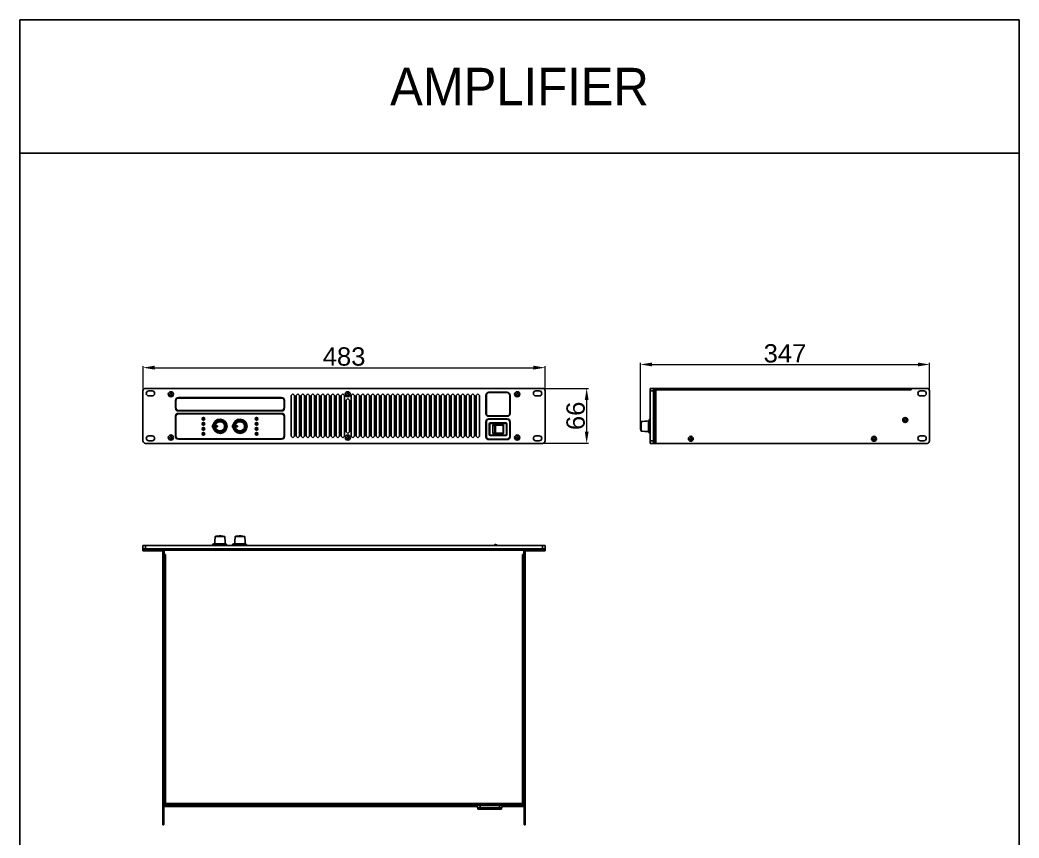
# Model space of a CAD drawing. Header units: millimetres. Extents: x -25011 to 3905, y -2 to 3370.
# Drawn here: x 2705 to 3905, y 615 to 1598 of the extents above; entities that cross this region are included whole.
import ezdxf
from ezdxf.enums import TextEntityAlignment as Align

# ---------------------------------------------------------------- set-up
doc = ezdxf.new("R2010")
doc.units = ezdxf.units.MM
doc.layers.add('dim', color=252, linetype='Continuous', lineweight=9)
doc.layers.add('I detail', color=7, linetype='Continuous')
doc.styles.add('I-STYLE', font='')
doc.styles.get("Standard").update_dxf_attribs({"font": 'arial.ttf'})
doc.styles.get('I-STYLE').set_extended_font_data('HY울릉도L')
doc.dimstyles.new('ISO-30', dxfattribs={"dimtxt": 22, "dimasz": 14, "dimexe": 2, "dimexo": 2, "dimgap": 2, "dimtad": 1, "dimtoh": 1, "dimdec": 1, "dimdsep": 46, "dimtxsty": 'Standard', "dimcen": 0, "dimclrd": 256, "dimclre": 256, "dimclrt": 256, "dimadec": 0, "dimazin": 0, "dimtfac": 1, "dimtdec": 1, "dimtmove": 0, "dimatfit": 3, "dimfxl": 1, "dimlwd": -1, "dimlwe": -1, "dimarcsym": 0})

# ---------------------------------------------------------------- blocks, each defined once
blk = doc.blocks.new('*D47')
at = {"layer": 'Defpoints', "color": 0, "transparency": 16777216}
for p in [(3336.1, 1180.5), (2853.1, 1152.6), (3336.1, 1152.6)]:
    blk.add_point(p, dxfattribs=at)
at = {"layer": 'dim', "transparency": 16777216}
for p, q in [((2853.1, 1154.6), (2853.1, 1182.5)), ((2867.1, 1180.5), (3322.1, 1180.5)), ((3336.1, 1154.6), (3336.1, 1182.5))]:
    blk.add_line(p, q, dxfattribs=at)
for points in [[(2867.1, 1182.9), (2867.1, 1178.2), (2853.1, 1180.5)], [(3322.1, 1182.9), (3322.1, 1178.2), (3336.1, 1180.5)]]:
    blk.add_solid(points, dxfattribs=at)
at = {"layer": 'dim', "transparency": 16777216, "insert": (3094.6, 1193.8), "char_height": 22, "attachment_point": 5}
blk.add_mtext('483', dxfattribs=at)
blk = doc.blocks.new('*D48')
at = {"layer": 'Defpoints', "color": 0, "transparency": 16777216}
for p in [(3333.1, 1155.6), (3386, 1155.6), (3333.1, 1089.6)]:
    blk.add_point(p, dxfattribs=at)
at = {"layer": 'dim', "transparency": 16777216}
for p, q in [((3335.1, 1155.6), (3388, 1155.6)), ((3386, 1103.6), (3386, 1141.6)), ((3335.1, 1089.6), (3388, 1089.6))]:
    blk.add_line(p, q, dxfattribs=at)
for points in [[(3383.7, 1141.6), (3388.3, 1141.6), (3386, 1155.6)], [(3383.7, 1103.6), (3388.3, 1103.6), (3386, 1089.6)]]:
    blk.add_solid(points, dxfattribs=at)
at = {"layer": 'dim', "transparency": 16777216, "insert": (3372.8, 1122.6), "char_height": 22, "attachment_point": 5, "rotation": 90}
blk.add_mtext('66', dxfattribs=at)
blk = doc.blocks.new('*D49')
at = {"layer": 'Defpoints', "color": 0, "transparency": 16777216}
for p in [(3797.8, 1184.4), (3797.8, 1152.6), (3450.6, 1110.1)]:
    blk.add_point(p, dxfattribs=at)
at = {"layer": 'dim', "transparency": 16777216}
for p, q in [((3450.6, 1112.1), (3450.6, 1186.4)), ((3464.6, 1184.4), (3783.8, 1184.4)), ((3797.8, 1154.6), (3797.8, 1186.4))]:
    blk.add_line(p, q, dxfattribs=at)
for points in [[(3464.6, 1186.7), (3464.6, 1182), (3450.6, 1184.4)], [(3783.8, 1186.7), (3783.8, 1182), (3797.8, 1184.4)]]:
    blk.add_solid(points, dxfattribs=at)
at = {"layer": 'dim', "transparency": 16777216, "insert": (3624.2, 1197.6), "char_height": 22, "attachment_point": 5}
blk.add_mtext('347', dxfattribs=at)
blk = doc.blocks.new('A$C06846A4A')
for p, q in [((0, 1600), (1200, 1600)), ((0, 0), (0, 1600)), ((1200, 1600), (1200, 0))]:
    blk.add_line(p, q)

msp = doc.modelspace()

# ---------------------------------------------------------------- linework, layer by layer
at = {"color": 7, "linetype": 'Continuous'}
for p, q in [((2853.073, 1152.552), (2853.073, 1092.552)), ((3333.073, 1155.552), (2856.073, 1155.552)), ((2860.073, 1152.552), (2864.073, 1152.552)), ((3325.073, 1152.552), (3329.073, 1152.552)), ((3336.073, 1092.552), (3336.073, 1152.552)), ((3462.124, 1089.552), (3462.124, 1155.552)), ((3462.124, 1155.552), (3794.824, 1155.552)), ((3468.524, 1152.552), (3462.124, 1152.552)), ((3466.124, 1155.552), (3466.124, 1089.552)), ((3467.324, 1155.552), (3467.324, 1089.552)), ((3468.524, 1089.552), (3468.524, 1155.552)), ((3775.824, 1153.852), (3468.524, 1153.852)), ((3469.024, 1153.852), (3469.024, 1089.552)), ((3775.824, 1153.852), (3775.824, 1155.552)), ((3790.824, 1152.552), (3786.824, 1152.552)), ((3797.824, 1152.552), (3797.824, 1092.552)), ((2864.073, 1146.552), (2860.073, 1146.552)), ((2892.073, 1132.052), (2892.073, 1141.052)), ((2892.573, 1141.052), (2892.073, 1141.052)), ((2892.573, 1132.052), (2892.573, 1141.052)), ((2895.573, 1144.552), (2895.573, 1144.052)), ((2895.573, 1144.552), (3019.573, 1144.552)), ((2895.573, 1144.052), (3019.573, 1144.052)), ((3019.573, 1144.052), (3019.573, 1144.552)), ((3022.573, 1141.052), (3022.573, 1132.052)), ((3023.073, 1141.052), (3022.573, 1141.052)), ((3023.073, 1141.052), (3023.073, 1132.052)), ((3033.073, 1149.052), (3031.073, 1147.052)), ((3031.073, 1147.052), (3031.073, 1098.052)), ((3035.073, 1147.052), (3033.073, 1149.052)), ((3035.073, 1098.052), (3035.073, 1147.052)), ((3039.073, 1149.052), (3037.073, 1147.052)), ((3037.073, 1147.052), (3037.073, 1098.052)), ((3041.073, 1147.052), (3039.073, 1149.052)), ((3041.073, 1098.052), (3041.073, 1147.052)), ((3045.073, 1149.052), (3043.073, 1147.052)), ((3043.073, 1147.052), (3043.073, 1098.052)), ((3047.073, 1147.052), (3045.073, 1149.052)), ((3047.073, 1098.052), (3047.073, 1147.052)), ((3051.073, 1149.052), (3049.073, 1147.052)), ((3049.073, 1147.052), (3049.073, 1098.052)), ((3053.073, 1147.052), (3051.073, 1149.052)), ((3053.073, 1098.052), (3053.073, 1147.052)), ((3057.073, 1149.052), (3055.073, 1147.052)), ((3055.073, 1147.052), (3055.073, 1098.052)), ((3059.073, 1147.052), (3057.073, 1149.052)), ((3059.073, 1098.052), (3059.073, 1147.052)), ((3063.073, 1149.052), (3061.073, 1147.052)), ((3061.073, 1147.052), (3061.073, 1098.052)), ((3065.073, 1147.052), (3063.073, 1149.052)), ((3065.073, 1098.052), (3065.073, 1147.052)), ((3069.073, 1149.052), (3067.073, 1147.052)), ((3067.073, 1147.052), (3067.073, 1098.052)), ((3071.073, 1147.052), (3069.073, 1149.052)), ((3071.073, 1098.052), (3071.073, 1147.052)), ((3075.073, 1149.052), (3073.073, 1147.052)), ((3073.073, 1147.052), (3073.073, 1098.052)), ((3077.073, 1147.052), (3075.073, 1149.052)), ((3077.073, 1098.052), (3077.073, 1147.052)), ((3081.073, 1149.052), (3079.073, 1147.052)), ((3079.073, 1147.052), (3079.073, 1098.052)), ((3083.073, 1147.052), (3081.073, 1149.052)), ((3083.073, 1098.052), (3083.073, 1147.052)), ((3087.073, 1149.052), (3085.073, 1147.052)), ((3085.073, 1147.052), (3085.073, 1098.052)), ((3089.073, 1147.052), (3087.073, 1149.052)), ((3089.073, 1098.052), (3089.073, 1147.052)), ((3093.073, 1149.052), (3091.073, 1147.052)), ((3091.073, 1147.052), (3091.073, 1098.052)), ((3095.073, 1147.052), (3093.073, 1149.052)), ((3095.073, 1098.052), (3095.073, 1147.052)), ((3099.073, 1143.552), (3097.073, 1141.552)), ((3097.073, 1141.552), (3097.073, 1103.552)), ((3101.073, 1141.552), (3099.073, 1143.552)), ((3101.073, 1103.552), (3101.073, 1141.552)), ((3105.073, 1149.052), (3103.073, 1147.052)), ((3103.073, 1147.052), (3103.073, 1098.052)), ((3107.073, 1147.052), (3105.073, 1149.052)), ((3107.073, 1098.052), (3107.073, 1147.052)), ((3111.073, 1149.052), (3109.073, 1147.052)), ((3109.073, 1147.052), (3109.073, 1098.052)), ((3113.073, 1147.052), (3111.073, 1149.052)), ((3113.073, 1098.052), (3113.073, 1147.052)), ((3117.073, 1149.052), (3115.073, 1147.052)), ((3115.073, 1147.052), (3115.073, 1098.052)), ((3119.073, 1147.052), (3117.073, 1149.052)), ((3119.073, 1098.052), (3119.073, 1147.052)), ((3123.073, 1149.052), (3121.073, 1147.052)), ((3121.073, 1147.052), (3121.073, 1098.052)), ((3125.073, 1147.052), (3123.073, 1149.052)), ((3125.073, 1098.052), (3125.073, 1147.052)), ((3129.073, 1149.052), (3127.073, 1147.052)), ((3127.073, 1147.052), (3127.073, 1098.052)), ((3131.073, 1147.052), (3129.073, 1149.052)), ((3131.073, 1098.052), (3131.073, 1147.052)), ((3135.073, 1149.052), (3133.073, 1147.052)), ((3133.073, 1147.052), (3133.073, 1098.052)), ((3137.073, 1147.052), (3135.073, 1149.052)), ((3137.073, 1098.052), (3137.073, 1147.052)), ((3141.073, 1149.052), (3139.073, 1147.052)), ((3139.073, 1147.052), (3139.073, 1098.052)), ((3143.073, 1147.052), (3141.073, 1149.052)), ((3143.073, 1098.052), (3143.073, 1147.052)), ((3147.073, 1149.052), (3145.073, 1147.052)), ((3145.073, 1147.052), (3145.073, 1098.052)), ((3149.073, 1147.052), (3147.073, 1149.052)), ((3149.073, 1098.052), (3149.073, 1147.052)), ((3153.073, 1149.052), (3151.073, 1147.052)), ((3151.073, 1147.052), (3151.073, 1098.052)), ((3155.073, 1147.052), (3153.073, 1149.052)), ((3155.073, 1098.052), (3155.073, 1147.052)), ((3159.073, 1149.052), (3157.073, 1147.052)), ((3157.073, 1147.052), (3157.073, 1098.052)), ((3161.073, 1147.052), (3159.073, 1149.052)), ((3161.073, 1098.052), (3161.073, 1147.052)), ((3165.073, 1149.052), (3163.073, 1147.052)), ((3163.073, 1147.052), (3163.073, 1098.052)), ((3167.073, 1147.052), (3165.073, 1149.052)), ((3167.073, 1098.052), (3167.073, 1147.052)), ((3171.073, 1149.052), (3169.073, 1147.052)), ((3169.073, 1147.052), (3169.073, 1098.052)), ((3173.073, 1147.052), (3171.073, 1149.052)), ((3173.073, 1098.052), (3173.073, 1147.052)), ((3177.073, 1149.052), (3175.073, 1147.052)), ((3175.073, 1147.052), (3175.073, 1098.052)), ((3179.073, 1147.052), (3177.073, 1149.052)), ((3179.073, 1098.052), (3179.073, 1147.052)), ((3183.073, 1149.052), (3181.073, 1147.052)), ((3181.073, 1147.052), (3181.073, 1098.052)), ((3185.073, 1147.052), (3183.073, 1149.052)), ((3185.073, 1098.052), (3185.073, 1147.052)), ((3189.073, 1149.052), (3187.073, 1147.052)), ((3187.073, 1147.052), (3187.073, 1098.052)), ((3191.073, 1147.052), (3189.073, 1149.052)), ((3191.073, 1098.052), (3191.073, 1147.052)), ((3195.073, 1149.052), (3193.073, 1147.052)), ((3193.073, 1147.052), (3193.073, 1098.052)), ((3197.073, 1147.052), (3195.073, 1149.052)), ((3197.073, 1098.052), (3197.073, 1147.052)), ((3201.073, 1149.052), (3199.073, 1147.052)), ((3199.073, 1147.052), (3199.073, 1098.052)), ((3203.073, 1147.052), (3201.073, 1149.052)), ((3203.073, 1098.052), (3203.073, 1147.052)), ((3207.073, 1149.052), (3205.073, 1147.052)), ((3205.073, 1147.052), (3205.073, 1098.052)), ((3209.073, 1147.052), (3207.073, 1149.052)), ((3209.073, 1098.052), (3209.073, 1147.052)), ((3213.073, 1149.052), (3211.073, 1147.052)), ((3211.073, 1147.052), (3211.073, 1098.052)), ((3215.073, 1147.052), (3213.073, 1149.052)), ((3215.073, 1098.052), (3215.073, 1147.052)), ((3219.073, 1149.052), (3217.073, 1147.052)), ((3217.073, 1147.052), (3217.073, 1098.052)), ((3221.073, 1147.052), (3219.073, 1149.052)), ((3221.073, 1098.052), (3221.073, 1147.052)), ((3225.073, 1149.052), (3223.073, 1147.052)), ((3223.073, 1147.052), (3223.073, 1098.052)), ((3227.073, 1147.052), (3225.073, 1149.052)), ((3227.073, 1098.052), (3227.073, 1147.052)), ((3231.073, 1149.052), (3229.073, 1147.052)), ((3229.073, 1147.052), (3229.073, 1098.052)), ((3233.073, 1147.052), (3231.073, 1149.052)), ((3233.073, 1098.052), (3233.073, 1147.052)), ((3237.073, 1149.052), (3235.073, 1147.052)), ((3235.073, 1147.052), (3235.073, 1098.052)), ((3239.073, 1147.052), (3237.073, 1149.052)), ((3239.073, 1098.052), (3239.073, 1147.052)), ((3243.073, 1149.052), (3241.073, 1147.052)), ((3241.073, 1147.052), (3241.073, 1098.052)), ((3245.073, 1147.052), (3243.073, 1149.052)), ((3245.073, 1098.052), (3245.073, 1147.052)), ((3249.073, 1149.052), (3247.073, 1147.052)), ((3247.073, 1147.052), (3247.073, 1098.052)), ((3251.073, 1147.052), (3249.073, 1149.052)), ((3251.073, 1098.052), (3251.073, 1147.052)), ((3255.073, 1149.052), (3253.073, 1147.052)), ((3253.073, 1147.052), (3253.073, 1098.052)), ((3257.073, 1147.052), (3255.073, 1149.052)), ((3257.073, 1098.052), (3257.073, 1147.052)), ((3265.573, 1147.552), (3265.073, 1147.552)), ((3265.073, 1125.552), (3265.073, 1147.552)), ((3265.573, 1125.552), (3265.573, 1147.552)), ((3268.573, 1151.052), (3290.573, 1151.052)), ((3268.573, 1151.052), (3268.573, 1150.552)), ((3268.573, 1150.552), (3290.573, 1150.552)), ((3290.573, 1150.552), (3290.573, 1151.052)), ((3294.073, 1147.552), (3293.573, 1147.552)), ((3293.573, 1147.552), (3293.573, 1125.552)), ((3294.073, 1147.552), (3294.073, 1125.552)), ((3329.073, 1146.552), (3325.073, 1146.552)), ((3786.824, 1146.552), (3790.824, 1146.552)), ((2892.073, 1132.052), (2892.573, 1132.052)), ((2895.573, 1129.052), (2895.573, 1128.552)), ((3019.573, 1129.052), (2895.573, 1129.052)), ((3019.573, 1128.552), (2895.573, 1128.552)), ((3019.573, 1128.552), (3019.573, 1129.052)), ((3022.573, 1132.052), (3023.073, 1132.052)), ((2892.073, 1098.052), (2892.073, 1122.052)), ((2892.573, 1122.052), (2892.073, 1122.052)), ((2892.573, 1098.052), (2892.573, 1122.052)), ((2895.573, 1125.552), (2895.573, 1125.052)), ((2895.573, 1125.552), (3019.573, 1125.552)), ((2895.573, 1125.052), (3019.573, 1125.052)), ((3019.573, 1125.052), (3019.573, 1125.552)), ((3022.573, 1122.052), (3022.573, 1098.052)), ((3023.073, 1122.052), (3022.573, 1122.052)), ((3023.073, 1122.052), (3023.073, 1098.052)), ((3265.073, 1125.552), (3265.573, 1125.552)), ((3290.573, 1122.552), (3268.573, 1122.552)), ((3268.573, 1122.552), (3268.573, 1122.052)), ((3290.573, 1122.052), (3268.573, 1122.052)), ((3268.573, 1119.052), (3290.573, 1119.052)), ((3268.573, 1119.052), (3268.573, 1118.552)), ((3268.573, 1118.552), (3290.573, 1118.552)), ((3290.573, 1122.052), (3290.573, 1122.552)), ((3290.573, 1118.552), (3290.573, 1119.052)), ((3293.573, 1125.552), (3294.073, 1125.552)), ((3460.362, 1116.472), (3460.362, 1103.632)), ((3460.536, 1116.603), (3461.143, 1118.024)), ((3460.536, 1103.5), (3460.536, 1116.603)), ((3461.143, 1118.024), (3461.143, 1111.347)), ((3461.305, 1118.134), (3462.124, 1118.206)), ((3461.305, 1118.134), (3461.305, 1111.347)), ((2936.992, 1110.052), (2936.725, 1110.052)), ((2939.14, 1110.852), (2937.076, 1110.852)), ((2937.076, 1109.252), (2939.14, 1109.252)), ((2940.054, 1110.052), (2939.898, 1110.052)), ((2951.248, 1110.052), (2951.091, 1110.052)), ((2960.992, 1110.052), (2960.725, 1110.052)), ((2963.14, 1110.852), (2961.076, 1110.852)), ((2961.076, 1109.252), (2963.14, 1109.252)), ((2964.054, 1110.052), (2963.898, 1110.052)), ((2975.248, 1110.052), (2975.091, 1110.052)), ((3265.573, 1115.552), (3265.073, 1115.552)), ((3265.073, 1097.552), (3265.073, 1115.552)), ((3265.573, 1097.552), (3265.573, 1115.552)), ((3269.567, 1112.909), (3269.067, 1112.909)), ((3269.067, 1100.183), (3269.067, 1112.909)), ((3269.567, 1112.909), (3269.567, 1100.183)), ((3270.21, 1114.052), (3288.93, 1114.052)), ((3270.21, 1114.052), (3270.21, 1113.552)), ((3288.93, 1113.552), (3270.21, 1113.552)), ((3273.093, 1111.626), (3286.047, 1111.626)), ((3273.093, 1111.626), (3273.093, 1101.466)), ((3285.849, 1111.347), (3273.328, 1111.347)), ((3273.328, 1101.745), (3273.328, 1111.347)), ((3275.832, 1101.745), (3275.832, 1111.347)), ((3276.457, 1101.745), (3276.457, 1111.347)), ((3285.849, 1111.347), (3285.849, 1101.745)), ((3286.047, 1101.466), (3286.047, 1111.626)), ((3288.93, 1113.552), (3288.93, 1114.052)), ((3290.073, 1112.909), (3289.573, 1112.909)), ((3289.573, 1100.183), (3289.573, 1112.909)), ((3290.073, 1112.909), (3290.073, 1100.183)), ((3294.073, 1115.552), (3293.573, 1115.552)), ((3293.573, 1115.552), (3293.573, 1097.552)), ((3294.073, 1115.552), (3294.073, 1097.552)), ((3451.215, 1115.57), (3451.215, 1104.533)), ((3451.391, 1110.052), (3451.215, 1110.052)), ((3451.391, 1115.727), (3451.391, 1104.377)), ((3460.869, 1101.745), (3460.869, 1111.347)), ((3462.124, 1111.347), (3460.869, 1111.347)), ((3460.966, 1101.745), (3460.966, 1111.347)), ((2860.073, 1098.552), (2864.073, 1098.552)), ((2864.073, 1092.552), (2860.073, 1092.552)), ((2892.073, 1098.052), (2892.573, 1098.052)), ((2895.573, 1095.052), (2895.573, 1094.552)), ((3019.573, 1095.052), (2895.573, 1095.052)), ((3019.573, 1094.552), (2895.573, 1094.552)), ((3019.573, 1094.552), (3019.573, 1095.052)), ((3022.573, 1098.052), (3023.073, 1098.052)), ((3031.073, 1098.052), (3033.073, 1096.052)), ((3033.073, 1096.052), (3035.073, 1098.052)), ((3037.073, 1098.052), (3039.073, 1096.052)), ((3039.073, 1096.052), (3041.073, 1098.052)), ((3043.073, 1098.052), (3045.073, 1096.052)), ((3045.073, 1096.052), (3047.073, 1098.052)), ((3049.073, 1098.052), (3051.073, 1096.052)), ((3051.073, 1096.052), (3053.073, 1098.052)), ((3055.073, 1098.052), (3057.073, 1096.052)), ((3057.073, 1096.052), (3059.073, 1098.052)), ((3061.073, 1098.052), (3063.073, 1096.052)), ((3063.073, 1096.052), (3065.073, 1098.052)), ((3067.073, 1098.052), (3069.073, 1096.052)), ((3069.073, 1096.052), (3071.073, 1098.052)), ((3073.073, 1098.052), (3075.073, 1096.052)), ((3075.073, 1096.052), (3077.073, 1098.052)), ((3079.073, 1098.052), (3081.073, 1096.052)), ((3081.073, 1096.052), (3083.073, 1098.052)), ((3085.073, 1098.052), (3087.073, 1096.052)), ((3087.073, 1096.052), (3089.073, 1098.052)), ((3091.073, 1098.052), (3093.073, 1096.052)), ((3093.073, 1096.052), (3095.073, 1098.052)), ((3097.073, 1103.552), (3099.073, 1101.552)), ((3099.073, 1101.552), (3101.073, 1103.552)), ((3103.073, 1098.052), (3105.073, 1096.052)), ((3105.073, 1096.052), (3107.073, 1098.052)), ((3109.073, 1098.052), (3111.073, 1096.052)), ((3111.073, 1096.052), (3113.073, 1098.052)), ((3115.073, 1098.052), (3117.073, 1096.052)), ((3117.073, 1096.052), (3119.073, 1098.052)), ((3121.073, 1098.052), (3123.073, 1096.052)), ((3123.073, 1096.052), (3125.073, 1098.052)), ((3127.073, 1098.052), (3129.073, 1096.052)), ((3129.073, 1096.052), (3131.073, 1098.052)), ((3133.073, 1098.052), (3135.073, 1096.052)), ((3135.073, 1096.052), (3137.073, 1098.052)), ((3139.073, 1098.052), (3141.073, 1096.052)), ((3141.073, 1096.052), (3143.073, 1098.052)), ((3145.073, 1098.052), (3147.073, 1096.052)), ((3147.073, 1096.052), (3149.073, 1098.052)), ((3151.073, 1098.052), (3153.073, 1096.052)), ((3153.073, 1096.052), (3155.073, 1098.052)), ((3157.073, 1098.052), (3159.073, 1096.052)), ((3159.073, 1096.052), (3161.073, 1098.052)), ((3163.073, 1098.052), (3165.073, 1096.052)), ((3165.073, 1096.052), (3167.073, 1098.052)), ((3169.073, 1098.052), (3171.073, 1096.052)), ((3171.073, 1096.052), (3173.073, 1098.052)), ((3175.073, 1098.052), (3177.073, 1096.052)), ((3177.073, 1096.052), (3179.073, 1098.052)), ((3181.073, 1098.052), (3183.073, 1096.052)), ((3183.073, 1096.052), (3185.073, 1098.052)), ((3187.073, 1098.052), (3189.073, 1096.052)), ((3189.073, 1096.052), (3191.073, 1098.052)), ((3193.073, 1098.052), (3195.073, 1096.052)), ((3195.073, 1096.052), (3197.073, 1098.052)), ((3199.073, 1098.052), (3201.073, 1096.052)), ((3201.073, 1096.052), (3203.073, 1098.052)), ((3205.073, 1098.052), (3207.073, 1096.052)), ((3207.073, 1096.052), (3209.073, 1098.052)), ((3211.073, 1098.052), (3213.073, 1096.052)), ((3213.073, 1096.052), (3215.073, 1098.052)), ((3217.073, 1098.052), (3219.073, 1096.052)), ((3219.073, 1096.052), (3221.073, 1098.052)), ((3223.073, 1098.052), (3225.073, 1096.052)), ((3225.073, 1096.052), (3227.073, 1098.052)), ((3229.073, 1098.052), (3231.073, 1096.052)), ((3231.073, 1096.052), (3233.073, 1098.052)), ((3235.073, 1098.052), (3237.073, 1096.052)), ((3237.073, 1096.052), (3239.073, 1098.052)), ((3241.073, 1098.052), (3243.073, 1096.052)), ((3243.073, 1096.052), (3245.073, 1098.052)), ((3247.073, 1098.052), (3249.073, 1096.052)), ((3249.073, 1096.052), (3251.073, 1098.052)), ((3253.073, 1098.052), (3255.073, 1096.052)), ((3255.073, 1096.052), (3257.073, 1098.052)), ((3265.073, 1097.552), (3265.573, 1097.552)), ((3290.573, 1094.552), (3268.573, 1094.552)), ((3268.573, 1094.552), (3268.573, 1094.052)), ((3290.573, 1094.052), (3268.573, 1094.052)), ((3269.067, 1100.183), (3269.567, 1100.183)), ((3270.21, 1099.54), (3288.93, 1099.54)), ((3270.21, 1099.54), (3270.21, 1099.04)), ((3288.93, 1099.04), (3270.21, 1099.04)), ((3286.047, 1101.466), (3273.093, 1101.466)), ((3273.328, 1101.745), (3285.849, 1101.745)), ((3288.93, 1099.04), (3288.93, 1099.54)), ((3289.573, 1100.183), (3290.073, 1100.183)), ((3290.573, 1094.052), (3290.573, 1094.552)), ((3293.573, 1097.552), (3294.073, 1097.552)), ((3325.073, 1098.552), (3329.073, 1098.552)), ((3329.073, 1092.552), (3325.073, 1092.552)), ((3460.869, 1101.745), (3462.124, 1101.745)), ((3462.124, 1092.552), (3468.524, 1092.552)), ((3790.824, 1098.552), (3786.824, 1098.552)), ((3786.824, 1092.552), (3790.824, 1092.552)), ((2856.073, 1089.552), (3333.073, 1089.552)), ((3462.124, 1089.552), (3794.824, 1089.552)), ((2951.248, 977.573), (2939.898, 977.573)), ((2951.091, 977.749), (2940.054, 977.749)), ((2941.355, 978.037), (2941.286, 978.033)), ((2941.286, 977.986), (2941.286, 978.033)), ((2941.355, 977.99), (2941.287, 977.985)), ((2941.355, 978.037), (2941.355, 977.99)), ((2941.359, 977.99), (2941.387, 977.995)), ((2942.518, 978.179), (2942.565, 978.188)), ((2942.518, 978.179), (2942.518, 978.154)), ((2942.586, 978.164), (2942.559, 978.159)), ((2942.565, 978.188), (2942.585, 978.191)), ((2942.586, 978.164), (2942.586, 978.192)), ((2942.61, 978.169), (2942.588, 978.165)), ((2942.632, 978.174), (2942.61, 978.169)), ((2975.248, 977.573), (2963.898, 977.573)), ((2975.091, 977.749), (2964.054, 977.749)), ((2965.355, 978.037), (2965.286, 978.033)), ((2965.286, 977.986), (2965.286, 978.033)), ((2965.355, 977.99), (2965.287, 977.985)), ((2965.355, 978.037), (2965.355, 977.99)), ((2965.359, 977.99), (2965.387, 977.995)), ((2966.518, 978.179), (2966.565, 978.188)), ((2966.518, 978.179), (2966.518, 978.154)), ((2966.586, 978.164), (2966.559, 978.159)), ((2966.565, 978.188), (2966.585, 978.191)), ((2966.586, 978.164), (2966.586, 978.192)), ((2966.61, 978.169), (2966.588, 978.165)), ((2966.632, 978.174), (2966.61, 978.169)), ((2853.073, 960.441), (2853.073, 966.841)), ((2853.073, 966.841), (3336.073, 966.841)), ((2853.073, 962.841), (3336.073, 962.841)), ((2878.573, 961.641), (2853.073, 961.641)), ((2853.073, 960.441), (2876.373, 960.441)), ((2856.073, 966.841), (2856.073, 960.441)), ((2878.073, 631.141), (2878.073, 961.641)), ((2878.573, 962.841), (2878.573, 653.141)), ((3310.573, 961.141), (2878.573, 961.141)), ((2936.623, 966.841), (2936.725, 968.009)), ((2937.508, 967.774), (2936.725, 968.009)), ((2936.992, 968.409), (2937.508, 967.774)), ((2937.426, 966.841), (2937.508, 967.774)), ((2937.458, 966.841), (2937.53, 967.66)), ((2953.655, 967.66), (2937.53, 967.66)), ((2953.545, 967.821), (2937.641, 967.821)), ((2939.07, 968.428), (2952.124, 968.428)), ((2951.993, 968.603), (2939.202, 968.603)), ((2952.124, 968.428), (2953.545, 967.821)), ((2953.655, 967.66), (2953.727, 966.841)), ((2960.623, 966.841), (2960.725, 968.009)), ((2961.508, 967.774), (2960.725, 968.009)), ((2960.992, 968.409), (2961.508, 967.774)), ((2961.426, 966.841), (2961.508, 967.774)), ((2961.458, 966.841), (2961.53, 967.66)), ((2977.655, 967.66), (2961.53, 967.66)), ((2977.545, 967.821), (2961.641, 967.821)), ((2963.07, 968.428), (2976.124, 968.428)), ((2975.993, 968.603), (2963.202, 968.603)), ((2976.124, 968.428), (2977.545, 967.821)), ((2977.655, 967.66), (2977.727, 966.841)), ((3310.573, 962.841), (3310.573, 653.141)), ((3336.073, 961.641), (3310.573, 961.641)), ((3311.073, 961.641), (3311.073, 631.141)), ((3312.773, 960.441), (3336.073, 960.441)), ((3333.073, 960.441), (3333.073, 966.841)), ((3336.073, 966.841), (3336.073, 960.441)), ((2876.873, 959.941), (2876.873, 631.141)), ((2878.573, 955.811), (2880.273, 955.811)), ((2880.273, 955.811), (2880.273, 654.841)), ((3310.573, 955.811), (3308.873, 955.811)), ((3308.873, 654.841), (3308.873, 955.811)), ((3312.273, 631.141), (3312.273, 959.941)), ((2878.073, 653.141), (3254.623, 653.141)), ((2878.573, 656.541), (3310.573, 656.541)), ((2878.573, 654.841), (3310.573, 654.841)), ((2878.573, 654.341), (2907.773, 654.341)), ((2893.573, 654.341), (2893.573, 653.141)), ((2896.573, 654.341), (2896.573, 653.141)), ((2907.773, 654.841), (2907.773, 653.441)), ((2907.773, 653.441), (2931.373, 653.441)), ((2908.573, 653.441), (2908.573, 653.141)), ((2911.573, 653.441), (2911.573, 653.141)), ((2931.373, 654.841), (2931.373, 653.441)), ((2931.373, 654.341), (2957.773, 654.341)), ((2957.773, 654.841), (2957.773, 653.441)), ((2957.773, 653.441), (2981.373, 653.441)), ((2981.373, 654.841), (2981.373, 653.441)), ((2981.373, 654.341), (3254.623, 654.341)), ((3085.573, 654.341), (3085.573, 653.141)), ((3088.573, 654.341), (3088.573, 653.141)), ((3100.573, 654.341), (3100.573, 653.141)), ((3103.573, 654.341), (3103.573, 653.141)), ((3153.08, 654.841), (3153.08, 654.561)), ((3153.08, 654.661), (3156.201, 654.661)), ((3153.08, 654.611), (3156.201, 654.611)), ((3153.08, 654.576), (3156.201, 654.576)), ((3156.201, 654.561), (3153.08, 654.561)), ((3153.201, 654.841), (3153.201, 654.561)), ((3156.201, 654.841), (3156.201, 654.561)), ((3254.623, 651.841), (3254.623, 654.841)), ((3254.623, 651.841), (3284.623, 651.841)), ((3255.373, 649.841), (3255.373, 651.841)), ((3255.373, 649.841), (3283.873, 649.841)), ((3257.873, 651.841), (3257.873, 649.841)), ((3258.123, 654.841), (3258.123, 651.841)), ((3281.123, 651.841), (3281.123, 654.841)), ((3281.373, 649.841), (3281.373, 651.841)), ((3283.873, 651.841), (3283.873, 649.841)), ((3284.623, 654.841), (3284.623, 651.841)), ((3284.623, 654.341), (3310.573, 654.341)), ((3284.623, 653.141), (3311.073, 653.141)), ((3292.573, 654.341), (3292.573, 653.141)), ((3295.573, 654.341), (3295.573, 653.141)), ((2876.873, 634.141), (2878.073, 634.141)), ((2878.073, 631.141), (2876.873, 631.141)), ((3311.073, 634.141), (3312.273, 634.141)), ((3312.273, 631.141), (3311.073, 631.141))]:
    msp.add_line(p, q, dxfattribs=at)
for points in [[(3451.391, 1115.727), (3451.385, 1115.726), (3451.363, 1115.722), (3451.342, 1115.716), (3451.322, 1115.707), (3451.302, 1115.696), (3451.285, 1115.683), (3451.268, 1115.668), (3451.254, 1115.652), (3451.241, 1115.634), (3451.23, 1115.615), (3451.222, 1115.595), (3451.216, 1115.573), (3451.215, 1115.57)], [(3451.215, 1104.533), (3451.216, 1104.53), (3451.222, 1104.509), (3451.231, 1104.488), (3451.241, 1104.469), (3451.254, 1104.451), (3451.268, 1104.435), (3451.285, 1104.42), (3451.303, 1104.407), (3451.322, 1104.396), (3451.342, 1104.388), (3451.363, 1104.381), (3451.385, 1104.377), (3451.391, 1104.376)]]:
    msp.add_lwpolyline(points, dxfattribs=at)
for centre, radius in [((2886.573, 1148.552), 3.1), ((3099.073, 1148.552), 3.1), ((3302.573, 1148.552), 3.1), ((2925.573, 1119.052), 1.6), ((2925.573, 1119.052), 1.5), ((2925.573, 1119.052), 0.01), ((2989.573, 1119.052), 1.6), ((2989.573, 1119.052), 1.5), ((2989.573, 1119.052), 0.01), ((3768.624, 1117.552), 2.95), ((2925.573, 1113.052), 1.6), ((2925.573, 1107.052), 1.6), ((2925.573, 1113.052), 1.5), ((2925.573, 1107.052), 1.5), ((2925.573, 1113.052), 0.01), ((2925.573, 1107.052), 0.01), ((2945.573, 1110.052), 5.675), ((2969.573, 1110.052), 5.675), ((2989.573, 1113.052), 1.6), ((2989.573, 1107.052), 1.6), ((2989.573, 1113.052), 1.5), ((2989.573, 1107.052), 1.5), ((2989.573, 1113.052), 0.01), ((2989.573, 1107.052), 0.01), ((2886.573, 1096.552), 3.1), ((2925.573, 1101.052), 1.6), ((2925.573, 1101.052), 1.5), ((2925.573, 1101.052), 0.01), ((2989.573, 1101.052), 1.6), ((2989.573, 1101.052), 1.5), ((2989.573, 1101.052), 0.01), ((3099.073, 1096.552), 3.1), ((3302.573, 1096.552), 3.1), ((3511.124, 1095.052), 2.95), ((3731.124, 1095.052), 2.95)]:
    msp.add_circle(centre, radius, dxfattribs=at)
for centre, radius, start, end in [((2856.073, 1152.552), 3, 90, 180), ((2860.073, 1149.552), 3, 90, 270), ((2864.073, 1149.552), 3, 270, 90), ((3325.073, 1149.552), 3, 90, 270), ((3329.073, 1149.552), 3, 270, 90), ((3333.073, 1152.552), 3, 0, 90), ((3786.824, 1149.552), 3, 90, 270), ((3790.824, 1149.552), 3, 270, 90), ((3794.824, 1152.552), 3, 0, 90), ((2895.573, 1141.052), 3.5, 89.982381, 180.017621), ((2895.573, 1141.052), 3, 90, 180), ((3019.573, 1141.052), 3.5, 359.982381, 90.007722), ((3019.573, 1141.052), 3, 0, 90), ((3268.573, 1147.552), 3.5, 89.982381, 180.017621), ((3268.573, 1147.552), 3, 90, 180), ((3290.573, 1147.552), 3.5, 359.982381, 90.007722), ((3290.573, 1147.552), 3, 0, 90), ((2895.573, 1132.052), 3.5, 179.982381, 270.007722), ((2895.573, 1132.052), 3, 180, 270), ((3019.573, 1132.052), 3.5, 269.982381, 0.017621), ((3019.573, 1132.052), 3, 270, 0), ((2895.573, 1122.052), 3.5, 89.982381, 180.017621), ((2895.573, 1122.052), 3, 90, 180), ((2945.573, 1110.052), 8.504, 185.398104, 174.601896), ((2945.573, 1110.052), 8.082, 185.680593, 174.319407), ((2945.573, 1110.052), 7.972, 185.75944, 174.24056), ((2945.573, 1110.052), 6.551, 187.014503, 172.985498), ((2945.573, 1110.052), 6.42, 187.096502, 172.903498), ((2969.573, 1110.052), 8.504, 185.398104, 174.601896), ((2969.573, 1110.052), 8.082, 185.680593, 174.319407), ((2969.573, 1110.052), 7.972, 185.75944, 174.24056), ((2969.573, 1110.052), 6.551, 187.014503, 172.985498), ((2969.573, 1110.052), 6.42, 187.096502, 172.903498), ((3019.573, 1122.052), 3.5, 359.982381, 90.007722), ((3019.573, 1122.052), 3, 0, 90), ((3268.573, 1125.552), 3.5, 179.982381, 270.007722), ((3268.573, 1115.552), 3.5, 89.982381, 180.017621), ((3268.573, 1125.552), 3, 180, 270), ((3268.573, 1115.552), 3, 90, 180), ((3290.573, 1125.552), 3.5, 269.982381, 0.017621), ((3290.573, 1115.552), 3.5, 359.982381, 90.007722), ((3290.573, 1125.552), 3, 270, 0), ((3290.573, 1115.552), 3, 0, 90), ((3480.826, 815.634), 301.533, 93.891513, 95.602016), ((3460.348, 1116.671), 0.2, 273.891513, 340.14887), ((3461.322, 1117.935), 0.2, 95, 153.589813), ((2943.786, 1110.052), 2.5, 166.113452, 193.886552), ((2941.936, 1108.202), 2.5, 76.551115, 103.448893), ((2941.936, 1111.902), 2.5, 256.551107, 283.448885), ((2941.959, 1108.225), 2.5, 76.113455, 103.88654), ((2941.959, 1111.879), 2.5, 256.113472, 283.886548), ((2940.086, 1110.052), 2.5, 346.551115, 13.448885), ((2940.132, 1110.052), 2.5, 346.113468, 13.886537), ((2967.786, 1110.052), 2.5, 166.113452, 193.886552), ((2965.936, 1108.202), 2.5, 76.551115, 103.448893), ((2965.936, 1111.902), 2.5, 256.551107, 283.448885), ((2965.959, 1108.225), 2.5, 76.113455, 103.88654), ((2965.959, 1111.879), 2.5, 256.113472, 283.886548), ((2964.086, 1110.052), 2.5, 346.551115, 13.448885), ((2964.132, 1110.052), 2.5, 346.113468, 13.886537), ((3270.21, 1112.909), 1.143, 90, 180), ((3270.21, 1112.909), 0.643, 90, 180), ((3288.93, 1112.909), 1.143, 0, 90), ((3288.93, 1112.909), 0.643, 0, 90), ((3476.664, 1110.052), 26.041, 167.798802, 192.201635), ((3480.826, 1404.47), 301.533, 264.397984, 266.108487), ((2856.073, 1092.552), 3, 180, 270), ((2860.073, 1095.552), 3, 90, 270), ((2864.073, 1095.552), 3, 270, 90), ((2895.573, 1098.052), 3.5, 179.982381, 270.007722), ((2895.573, 1098.052), 3, 180, 270), ((2923.574, 1102.35), 1.398, 286.762176, 291.045361), ((2923.573, 1101.752), 1.4, 291.87632, 295.771803), ((2923.917, 1102.052), 0.94, 18.064208, 24.171007), ((2923.573, 1101.752), 1.4, 25.658096, 29.700154), ((3019.573, 1098.052), 3.5, 269.982381, 0.017621), ((3019.573, 1098.052), 3, 270, 0), ((3268.573, 1097.552), 3.5, 179.982381, 270.007722), ((3268.573, 1097.552), 3, 180, 270), ((3270.21, 1100.183), 1.143, 180, 270), ((3270.21, 1100.183), 0.643, 180, 270), ((3288.93, 1100.183), 1.143, 270, 0), ((3288.93, 1100.183), 0.643, 270, 0), ((3290.573, 1097.552), 3.5, 269.982381, 0.017621), ((3290.573, 1097.552), 3, 270, 0), ((3325.073, 1095.552), 3, 90, 270), ((3329.073, 1095.552), 3, 270, 90), ((3333.073, 1092.552), 3, 270, 0), ((3460.348, 1103.432), 0.2, 19.85113, 86.108487), ((3473.234, 1108.084), 13.5, 199.850596, 203.446025), ((3786.824, 1095.552), 3, 90, 270), ((3790.824, 1095.552), 3, 270, 90), ((3794.824, 1092.552), 3, 270, 0), ((3239.991, 948.138), 301.533, 174.397983, 175.968817), ((2940.097, 977.554), 0.2, 102.298297, 174.398058), ((2945.573, 952.3), 26.041, 99.474759, 102.234989), ((2945.573, 948.341), 30, 95.772312, 98.200536), ((2946.829, 938.11), 40.3, 96.972846, 97.806432), ((2941.357, 977.983), 0.00753, 89.023677, 96.633411), ((2946.612, 944.776), 33.627, 98.48497, 98.940069), ((2946.808, 943.482), 34.936, 97.977503, 98.48889), ((2946.716, 938.991), 39.412, 96.114936, 96.965762), ((2946.844, 943.236), 35.185, 97.475534, 97.980059), ((2946.731, 944.088), 34.325, 97.09138, 97.474041), ((2946.495, 945.976), 32.423, 96.971782, 97.088577), ((2945.573, 952.3), 26.041, 77.765131, 96.483811), ((2951.049, 977.554), 0.2, 5.601266, 77.700855), ((2651.155, 948.138), 301.533, 3.891514, 5.602017), ((3263.991, 948.138), 301.533, 174.397983, 175.968817), ((2964.097, 977.554), 0.2, 102.298297, 174.398058), ((2969.573, 952.3), 26.041, 99.474759, 102.234989), ((2969.573, 948.341), 30, 95.772312, 98.200536), ((2970.829, 938.11), 40.3, 96.972846, 97.806432), ((2965.357, 977.983), 0.00753, 89.023677, 96.633411), ((2970.612, 944.776), 33.627, 98.48497, 98.940069), ((2970.808, 943.482), 34.936, 97.977503, 98.48889), ((2970.716, 938.991), 39.412, 96.114936, 96.965762), ((2970.844, 943.236), 35.185, 97.475534, 97.980059), ((2970.731, 944.088), 34.325, 97.09138, 97.474041), ((2970.495, 945.976), 32.423, 96.971782, 97.088577), ((2969.573, 952.3), 26.041, 77.765131, 96.483811), ((2975.049, 977.554), 0.2, 5.601266, 77.700855), ((2675.155, 948.138), 301.533, 3.891514, 5.602017), ((2876.373, 959.941), 1.7, 0, 90), ((2876.373, 959.941), 0.5, 0, 90), ((2937.223, 967.966), 0.5, 117.548533, 175.000404), ((2943.606, 955.73), 14.3, 107.928183, 117.548561), ((2943.606, 955.73), 13.5, 109.318243, 116.853621), ((2943.637, 955.685), 13.536, 109.715581, 116.29086), ((2952.192, 968.616), 0.2, 183.891513, 250.14887), ((2953.456, 967.642), 0.2, 5, 63.589813), ((2961.223, 967.966), 0.5, 117.548533, 175.000404), ((2967.606, 955.73), 14.3, 107.928183, 117.548561), ((2967.606, 955.73), 13.5, 109.318243, 116.853621), ((2967.637, 955.685), 13.536, 109.715581, 116.29086), ((2976.192, 968.616), 0.2, 183.891513, 250.14887), ((2977.456, 967.642), 0.2, 5, 63.589813), ((3282.258, 960.275), 10.031, 129.835004, 139.109804), ((3276.157, 967.587), 0.508, 53.913326, 129.835004), ((3288.81, 989.226), 24.561, 239.802946, 245.710635), ((3312.773, 959.941), 1.7, 90, 180), ((3312.773, 959.941), 0.5, 90, 180), ((2880.273, 656.541), 1.7, 180, 270), ((2880.273, 656.541), 0.5, 180.263669, 270), ((3308.873, 656.541), 1.7, 270, 0), ((3308.873, 656.541), 0.5, 270, 359.736331)]:
    msp.add_arc(centre, radius, start, end, dxfattribs=at)
for centre in [(2937.076, 1110.052), (2961.076, 1110.052)]:
    msp.add_ellipse(centre, major_axis=(0.803, 0), ratio=0.9961947, start_param=1.57079633, end_param=4.71238898, dxfattribs=at)
for points, knots in [([(2936.725, 1110.052), (2936.725, 1110.104), (2936.735, 1110.21), (2936.796, 1110.412), (2936.941, 1110.634), (2937.16, 1110.782), (2937.355, 1110.841), (2937.457, 1110.852), (2937.508, 1110.852)], [0, 0, 0, 0, 0.12792499, 0.25544315, 0.50698915, 0.75424437, 0.87733366, 1, 1, 1, 1]), ([(2937.508, 1109.252), (2937.457, 1109.252), (2937.355, 1109.262), (2937.209, 1109.307), (2937.073, 1109.38), (2936.953, 1109.48), (2936.855, 1109.601), (2936.781, 1109.741), (2936.735, 1109.893), (2936.725, 1109.999), (2936.725, 1110.052)], [0, 0, 0, 0, 0.12241101, 0.24526537, 0.36851541, 0.49292209, 0.61852269, 0.74504822, 0.87234516, 1, 1, 1, 1]), ([(2936.992, 1110.052), (2936.992, 1110.104), (2936.999, 1110.209), (2937.038, 1110.404), (2937.111, 1110.581), (2937.219, 1110.719), (2937.308, 1110.794), (2937.405, 1110.841), (2937.474, 1110.852), (2937.508, 1110.852)], [0, 0, 0, 0, 0.15167056, 0.29975197, 0.57173002, 0.69262815, 0.80281702, 0.90409225, 1, 1, 1, 1]), ([(2936.992, 1110.052), (2936.992, 1109.948), (2937.012, 1109.794), (2937.077, 1109.606), (2937.141, 1109.484), (2937.219, 1109.384), (2937.308, 1109.309), (2937.405, 1109.262), (2937.474, 1109.252), (2937.508, 1109.252)], [0, 0, 0, 0, 0.29903983, 0.44029532, 0.57193337, 0.69273136, 0.80284087, 0.90377169, 1, 1, 1, 1]), ([(2939.202, 1110.845), (2939.201, 1110.847), (2939.194, 1110.85), (2939.182, 1110.851), (2939.163, 1110.852), (2939.148, 1110.852), (2939.14, 1110.852)], [0, 0, 0, 0, 0.10511304, 0.30657815, 0.60853181, 1, 1, 1, 1]), ([(2939.14, 1109.252), (2939.148, 1109.252), (2939.163, 1109.252), (2939.182, 1109.252), (2939.194, 1109.254), (2939.201, 1109.256), (2939.202, 1109.259)], [0, 0, 0, 0, 0.39146825, 0.69342233, 0.89488816, 1, 1, 1, 1]), ([(2939.204, 1110.052), (2939.204, 1110.101), (2939.204, 1110.197), (2939.206, 1110.337), (2939.209, 1110.466), (2939.211, 1110.581), (2939.213, 1110.678), (2939.213, 1110.746), (2939.211, 1110.789), (2939.209, 1110.813), (2939.206, 1110.831), (2939.204, 1110.841), (2939.202, 1110.845)], [0, 0, 0, 0, 0.18501266, 0.36341736, 0.52860824, 0.67506349, 0.79803675, 0.89416978, 0.93153543, 0.96158273, 0.98433803, 1, 1, 1, 1]), ([(2939.202, 1109.259), (2939.204, 1109.262), (2939.206, 1109.272), (2939.209, 1109.29), (2939.211, 1109.314), (2939.213, 1109.357), (2939.213, 1109.425), (2939.211, 1109.522), (2939.209, 1109.637), (2939.206, 1109.767), (2939.204, 1109.906), (2939.204, 1110.003), (2939.204, 1110.052)], [0, 0, 0, 0, 0.01566389, 0.03842313, 0.0684733, 0.10584303, 0.20197972, 0.32495477, 0.47140386, 0.63658754, 0.81498735, 1, 1, 1, 1]), ([(2940.054, 1110.051), (2940.055, 1110.232), (2940.072, 1110.593), (2940.152, 1111.13), (2940.283, 1111.656), (2940.527, 1112.336), (2940.955, 1113.137), (2941.531, 1113.839), (2942.066, 1114.324), (2942.502, 1114.647), (2942.967, 1114.926), (2943.62, 1115.235), (2944.489, 1115.499), (2945.573, 1115.606), (2946.656, 1115.499), (2947.525, 1115.235), (2948.179, 1114.926), (2948.644, 1114.647), (2949.08, 1114.324), (2949.615, 1113.839), (2950.191, 1113.137), (2950.619, 1112.336), (2950.862, 1111.656), (2950.994, 1111.13), (2951.074, 1110.593), (2951.091, 1110.232), (2951.091, 1110.051)], [0, 0, 0, 0, 0.0312639, 0.06253791, 0.09380518, 0.1250734, 0.18753471, 0.24999663, 0.28126556, 0.31253459, 0.3438037, 0.37507298, 0.43753627, 0.49999967, 0.56246305, 0.62492636, 0.65619566, 0.68746476, 0.71873374, 0.75000257, 0.81246441, 0.87492596, 0.90619432, 0.93746172, 0.96873605, 1, 1, 1, 1]), ([(2951.091, 1110.051), (2951.091, 1109.871), (2951.074, 1109.51), (2950.994, 1108.973), (2950.862, 1108.447), (2950.619, 1107.766), (2950.191, 1106.966), (2949.615, 1106.264), (2949.079, 1105.779), (2948.644, 1105.456), (2948.178, 1105.177), (2947.525, 1104.868), (2946.656, 1104.604), (2945.573, 1104.497), (2944.489, 1104.604), (2943.621, 1104.868), (2942.967, 1105.177), (2942.502, 1105.456), (2942.066, 1105.779), (2941.531, 1106.264), (2940.955, 1106.966), (2940.527, 1107.766), (2940.284, 1108.447), (2940.152, 1108.973), (2940.072, 1109.51), (2940.055, 1109.871), (2940.054, 1110.051)], [0, 0, 0, 0, 0.03126386, 0.06253793, 0.09380518, 0.12507339, 0.1875347, 0.24999663, 0.28126556, 0.31253459, 0.3438037, 0.37507298, 0.43753627, 0.49999967, 0.56246306, 0.62492637, 0.65619567, 0.68746476, 0.71873374, 0.75000257, 0.81246442, 0.87492598, 0.90619432, 0.9374617, 0.96873609, 1, 1, 1, 1]), ([(2960.725, 1110.052), (2960.725, 1110.104), (2960.735, 1110.21), (2960.796, 1110.412), (2960.941, 1110.634), (2961.16, 1110.782), (2961.355, 1110.841), (2961.457, 1110.852), (2961.508, 1110.852)], [0, 0, 0, 0, 0.12792499, 0.25544315, 0.50698915, 0.75424437, 0.87733366, 1, 1, 1, 1]), ([(2961.508, 1109.252), (2961.457, 1109.252), (2961.355, 1109.262), (2961.209, 1109.307), (2961.073, 1109.38), (2960.953, 1109.48), (2960.855, 1109.601), (2960.781, 1109.741), (2960.735, 1109.893), (2960.725, 1109.999), (2960.725, 1110.052)], [0, 0, 0, 0, 0.12241101, 0.24526537, 0.36851541, 0.49292209, 0.61852269, 0.74504822, 0.87234516, 1, 1, 1, 1]), ([(2960.992, 1110.052), (2960.992, 1110.104), (2960.999, 1110.209), (2961.038, 1110.404), (2961.111, 1110.581), (2961.219, 1110.719), (2961.308, 1110.794), (2961.405, 1110.841), (2961.474, 1110.852), (2961.508, 1110.852)], [0, 0, 0, 0, 0.15167056, 0.29975197, 0.57173002, 0.69262815, 0.80281702, 0.90409225, 1, 1, 1, 1]), ([(2960.992, 1110.052), (2960.992, 1109.948), (2961.012, 1109.794), (2961.077, 1109.606), (2961.141, 1109.484), (2961.219, 1109.384), (2961.308, 1109.309), (2961.405, 1109.262), (2961.474, 1109.252), (2961.508, 1109.252)], [0, 0, 0, 0, 0.29903983, 0.44029532, 0.57193337, 0.69273136, 0.80284087, 0.90377169, 1, 1, 1, 1]), ([(2963.202, 1110.845), (2963.201, 1110.847), (2963.194, 1110.85), (2963.182, 1110.851), (2963.163, 1110.852), (2963.148, 1110.852), (2963.14, 1110.852)], [0, 0, 0, 0, 0.10511304, 0.30657815, 0.60853181, 1, 1, 1, 1]), ([(2963.14, 1109.252), (2963.148, 1109.252), (2963.163, 1109.252), (2963.182, 1109.252), (2963.194, 1109.254), (2963.201, 1109.256), (2963.202, 1109.259)], [0, 0, 0, 0, 0.39146825, 0.69342233, 0.89488816, 1, 1, 1, 1]), ([(2963.204, 1110.052), (2963.204, 1110.101), (2963.204, 1110.197), (2963.206, 1110.337), (2963.209, 1110.466), (2963.211, 1110.581), (2963.213, 1110.678), (2963.213, 1110.746), (2963.211, 1110.789), (2963.209, 1110.813), (2963.206, 1110.831), (2963.204, 1110.841), (2963.202, 1110.845)], [0, 0, 0, 0, 0.18501266, 0.36341736, 0.52860824, 0.67506349, 0.79803675, 0.89416978, 0.93153543, 0.96158273, 0.98433803, 1, 1, 1, 1]), ([(2963.202, 1109.259), (2963.204, 1109.262), (2963.206, 1109.272), (2963.209, 1109.29), (2963.211, 1109.314), (2963.213, 1109.357), (2963.213, 1109.425), (2963.211, 1109.522), (2963.209, 1109.637), (2963.206, 1109.767), (2963.204, 1109.906), (2963.204, 1110.003), (2963.204, 1110.052)], [0, 0, 0, 0, 0.01566389, 0.03842313, 0.0684733, 0.10584303, 0.20197972, 0.32495477, 0.47140386, 0.63658754, 0.81498735, 1, 1, 1, 1]), ([(2964.054, 1110.051), (2964.055, 1110.232), (2964.072, 1110.593), (2964.152, 1111.13), (2964.283, 1111.656), (2964.527, 1112.336), (2964.955, 1113.137), (2965.531, 1113.839), (2966.066, 1114.324), (2966.502, 1114.647), (2966.967, 1114.926), (2967.62, 1115.235), (2968.489, 1115.499), (2969.573, 1115.606), (2970.656, 1115.499), (2971.525, 1115.235), (2972.179, 1114.926), (2972.644, 1114.647), (2973.08, 1114.324), (2973.615, 1113.839), (2974.191, 1113.137), (2974.619, 1112.336), (2974.862, 1111.656), (2974.994, 1111.13), (2975.074, 1110.593), (2975.091, 1110.232), (2975.091, 1110.051)], [0, 0, 0, 0, 0.0312639, 0.06253791, 0.09380518, 0.1250734, 0.18753471, 0.24999663, 0.28126556, 0.31253459, 0.3438037, 0.37507298, 0.43753627, 0.49999967, 0.56246305, 0.62492636, 0.65619566, 0.68746476, 0.71873374, 0.75000257, 0.81246441, 0.87492596, 0.90619432, 0.93746172, 0.96873605, 1, 1, 1, 1]), ([(2975.091, 1110.051), (2975.091, 1109.871), (2975.074, 1109.51), (2974.994, 1108.973), (2974.862, 1108.447), (2974.619, 1107.766), (2974.191, 1106.966), (2973.615, 1106.264), (2973.079, 1105.779), (2972.644, 1105.456), (2972.178, 1105.177), (2971.525, 1104.868), (2970.656, 1104.604), (2969.573, 1104.497), (2968.489, 1104.604), (2967.621, 1104.868), (2966.967, 1105.177), (2966.502, 1105.456), (2966.066, 1105.779), (2965.531, 1106.264), (2964.955, 1106.966), (2964.527, 1107.766), (2964.284, 1108.447), (2964.152, 1108.973), (2964.072, 1109.51), (2964.055, 1109.871), (2964.054, 1110.051)], [0, 0, 0, 0, 0.03126386, 0.06253793, 0.09380518, 0.12507339, 0.1875347, 0.24999663, 0.28126556, 0.31253459, 0.3438037, 0.37507298, 0.43753627, 0.49999967, 0.56246306, 0.62492637, 0.65619567, 0.68746476, 0.71873374, 0.75000257, 0.81246442, 0.87492598, 0.90619432, 0.9374617, 0.96873609, 1, 1, 1, 1]), ([(2937.53, 967.66), (2937.533, 967.693), (2937.557, 967.76), (2937.611, 967.806), (2937.641, 967.821)], [0, 0, 0, 0, 0.49996937, 1, 1, 1, 1]), ([(2939.14, 968.47), (2939.158, 968.487), (2939.188, 968.528), (2939.201, 968.578), (2939.202, 968.603)], [0, 0, 0, 0, 0.50081831, 1, 1, 1, 1]), ([(2939.202, 968.603), (2939.205, 968.651), (2939.209, 968.745), (2939.212, 968.881), (2939.213, 968.988), (2939.212, 969.067), (2939.211, 969.12), (2939.21, 969.168), (2939.209, 969.211), (2939.208, 969.247), (2939.207, 969.274), (2939.206, 969.292), (2939.205, 969.304), (2939.205, 969.313), (2939.205, 969.321), (2939.204, 969.327), (2939.204, 969.33), (2939.204, 969.332), (2939.204, 969.334), (2939.204, 969.335), (2939.204, 969.335), (2939.204, 969.336), (2939.204, 969.336)], [0, 0, 0, 0, 0.1970186, 0.38468829, 0.55685141, 0.6353143, 0.7077373, 0.7734097, 0.83170993, 0.88205817, 0.92393319, 0.94157355, 0.95695607, 0.97003595, 0.98077748, 0.98916175, 0.99246458, 0.99517167, 0.9972809, 0.99879013, 0.99969721, 1, 1, 1, 1]), ([(2961.53, 967.66), (2961.533, 967.693), (2961.557, 967.76), (2961.611, 967.806), (2961.641, 967.821)], [0, 0, 0, 0, 0.49996937, 1, 1, 1, 1]), ([(2963.14, 968.47), (2963.158, 968.487), (2963.188, 968.528), (2963.201, 968.578), (2963.202, 968.603)], [0, 0, 0, 0, 0.50081831, 1, 1, 1, 1]), ([(2963.202, 968.603), (2963.205, 968.651), (2963.209, 968.745), (2963.212, 968.881), (2963.213, 968.988), (2963.212, 969.067), (2963.211, 969.12), (2963.21, 969.168), (2963.209, 969.211), (2963.208, 969.247), (2963.207, 969.274), (2963.206, 969.292), (2963.205, 969.304), (2963.205, 969.313), (2963.205, 969.321), (2963.204, 969.327), (2963.204, 969.33), (2963.204, 969.332), (2963.204, 969.334), (2963.204, 969.335), (2963.204, 969.335), (2963.204, 969.336), (2963.204, 969.336)], [0, 0, 0, 0, 0.1970186, 0.38468829, 0.55685141, 0.6353143, 0.7077373, 0.7734097, 0.83170993, 0.88205817, 0.92393319, 0.94157355, 0.95695607, 0.97003595, 0.98077748, 0.98916175, 0.99246458, 0.99517167, 0.9972809, 0.99879013, 0.99969721, 1, 1, 1, 1])]:
    msp.add_open_spline(points, degree=3, knots=knots, dxfattribs=at)
for points in [[(2941.287, 977.985), (2941.287, 977.985), (2941.286, 977.985), (2941.286, 977.985)], [(2941.287, 977.985), (2941.287, 977.985), (2941.287, 977.985), (2941.287, 977.985)], [(2941.355, 977.99), (2941.355, 977.99), (2941.355, 977.99), (2941.356, 977.99)], [(2941.357, 977.99), (2941.358, 977.99), (2941.358, 977.99), (2941.359, 977.99)], [(2942.585, 978.191), (2942.586, 978.191), (2942.586, 978.192), (2942.586, 978.192)], [(2942.588, 978.165), (2942.588, 978.165), (2942.587, 978.165), (2942.586, 978.164)], [(2942.632, 978.174), (2942.632, 978.174), (2942.632, 978.174), (2942.632, 978.174)], [(2965.287, 977.985), (2965.287, 977.985), (2965.286, 977.985), (2965.286, 977.985)], [(2965.287, 977.985), (2965.287, 977.985), (2965.287, 977.985), (2965.287, 977.985)], [(2965.355, 977.99), (2965.355, 977.99), (2965.355, 977.99), (2965.356, 977.99)], [(2965.357, 977.99), (2965.358, 977.99), (2965.358, 977.99), (2965.359, 977.99)], [(2966.585, 978.191), (2966.586, 978.191), (2966.586, 978.192), (2966.586, 978.192)], [(2966.588, 978.165), (2966.588, 978.165), (2966.587, 978.165), (2966.586, 978.164)], [(2966.632, 978.174), (2966.632, 978.174), (2966.632, 978.174), (2966.632, 978.174)], [(2939.07, 968.428), (2939.096, 968.437), (2939.12, 968.452), (2939.14, 968.47)], [(2963.07, 968.428), (2963.096, 968.437), (2963.12, 968.452), (2963.14, 968.47)]]:
    msp.add_open_spline(points, degree=3, dxfattribs=at)
at = {"layer": 'dim'}
for p, q in [((2884.473, 1149.052), (2886.073, 1149.052)), ((2884.473, 1149.052), (2884.473, 1148.052)), ((2884.473, 1148.052), (2886.073, 1148.052)), ((2886.073, 1150.652), (2886.073, 1149.052)), ((2887.073, 1150.652), (2886.073, 1150.652)), ((2886.073, 1148.052), (2886.073, 1146.452)), ((2886.073, 1146.452), (2887.073, 1146.452)), ((2887.073, 1150.652), (2887.073, 1149.052)), ((2887.073, 1149.052), (2888.673, 1149.052)), ((2887.073, 1148.052), (2887.073, 1146.452)), ((2887.073, 1148.052), (2888.673, 1148.052)), ((2888.673, 1149.052), (2888.673, 1148.052)), ((3096.973, 1149.052), (3098.573, 1149.052)), ((3096.973, 1149.052), (3096.973, 1148.052)), ((3096.973, 1148.052), (3098.573, 1148.052)), ((3098.573, 1150.652), (3098.573, 1149.052)), ((3099.573, 1150.652), (3098.573, 1150.652)), ((3098.573, 1148.052), (3098.573, 1146.452)), ((3098.573, 1146.452), (3099.573, 1146.452)), ((3099.573, 1150.652), (3099.573, 1149.052)), ((3099.573, 1149.052), (3101.173, 1149.052)), ((3099.573, 1148.052), (3099.573, 1146.452)), ((3099.573, 1148.052), (3101.173, 1148.052)), ((3101.173, 1149.052), (3101.173, 1148.052)), ((3300.473, 1149.052), (3302.073, 1149.052)), ((3300.473, 1149.052), (3300.473, 1148.052)), ((3300.473, 1148.052), (3302.073, 1148.052)), ((3302.073, 1150.652), (3302.073, 1149.052)), ((3303.073, 1150.652), (3302.073, 1150.652)), ((3302.073, 1148.052), (3302.073, 1146.452)), ((3302.073, 1146.452), (3303.073, 1146.452)), ((3303.073, 1150.652), (3303.073, 1149.052)), ((3303.073, 1149.052), (3304.673, 1149.052)), ((3303.073, 1148.052), (3303.073, 1146.452)), ((3303.073, 1148.052), (3304.673, 1148.052)), ((3304.673, 1149.052), (3304.673, 1148.052)), ((3766.524, 1118.052), (3768.124, 1118.052)), ((3766.524, 1118.052), (3766.524, 1117.052)), ((3766.524, 1117.052), (3768.124, 1117.052)), ((3768.124, 1119.652), (3768.124, 1118.052)), ((3769.124, 1119.652), (3768.124, 1119.652)), ((3768.124, 1117.052), (3768.124, 1115.452)), ((3769.124, 1119.652), (3769.124, 1118.052)), ((3769.124, 1118.052), (3770.724, 1118.052)), ((3769.124, 1117.052), (3769.124, 1115.452)), ((3769.124, 1117.052), (3770.724, 1117.052)), ((3770.724, 1118.052), (3770.724, 1117.052)), ((3768.124, 1115.452), (3769.124, 1115.452)), ((2884.473, 1097.052), (2886.073, 1097.052)), ((2884.473, 1097.052), (2884.473, 1096.052)), ((2884.473, 1096.052), (2886.073, 1096.052)), ((2886.073, 1098.652), (2886.073, 1097.052)), ((2887.073, 1098.652), (2886.073, 1098.652)), ((2886.073, 1096.052), (2886.073, 1094.452)), ((2886.073, 1094.452), (2887.073, 1094.452)), ((2887.073, 1098.652), (2887.073, 1097.052)), ((2887.073, 1097.052), (2888.673, 1097.052)), ((2887.073, 1096.052), (2887.073, 1094.452)), ((2887.073, 1096.052), (2888.673, 1096.052)), ((2888.673, 1097.052), (2888.673, 1096.052)), ((3096.973, 1097.052), (3098.573, 1097.052)), ((3096.973, 1097.052), (3096.973, 1096.052)), ((3096.973, 1096.052), (3098.573, 1096.052)), ((3098.573, 1098.652), (3098.573, 1097.052)), ((3099.573, 1098.652), (3098.573, 1098.652)), ((3098.573, 1096.052), (3098.573, 1094.452)), ((3098.573, 1094.452), (3099.573, 1094.452)), ((3099.573, 1098.652), (3099.573, 1097.052)), ((3099.573, 1097.052), (3101.173, 1097.052)), ((3099.573, 1096.052), (3099.573, 1094.452)), ((3099.573, 1096.052), (3101.173, 1096.052)), ((3101.173, 1097.052), (3101.173, 1096.052)), ((3300.473, 1097.052), (3302.073, 1097.052)), ((3300.473, 1097.052), (3300.473, 1096.052)), ((3300.473, 1096.052), (3302.073, 1096.052)), ((3302.073, 1098.652), (3302.073, 1097.052)), ((3303.073, 1098.652), (3302.073, 1098.652)), ((3302.073, 1096.052), (3302.073, 1094.452)), ((3302.073, 1094.452), (3303.073, 1094.452)), ((3303.073, 1098.652), (3303.073, 1097.052)), ((3303.073, 1097.052), (3304.673, 1097.052)), ((3303.073, 1096.052), (3303.073, 1094.452)), ((3303.073, 1096.052), (3304.673, 1096.052)), ((3304.673, 1097.052), (3304.673, 1096.052)), ((3509.024, 1095.552), (3510.624, 1095.552)), ((3509.024, 1095.552), (3509.024, 1094.552)), ((3509.024, 1094.552), (3510.624, 1094.552)), ((3510.624, 1097.152), (3510.624, 1095.552)), ((3511.624, 1097.152), (3510.624, 1097.152)), ((3510.624, 1094.552), (3510.624, 1092.952)), ((3510.624, 1092.952), (3511.624, 1092.952)), ((3511.624, 1097.152), (3511.624, 1095.552)), ((3511.624, 1095.552), (3513.224, 1095.552)), ((3511.624, 1094.552), (3511.624, 1092.952)), ((3511.624, 1094.552), (3513.224, 1094.552)), ((3513.224, 1095.552), (3513.224, 1094.552)), ((3729.024, 1095.552), (3730.624, 1095.552)), ((3729.024, 1095.552), (3729.024, 1094.552)), ((3729.024, 1094.552), (3730.624, 1094.552)), ((3730.624, 1097.152), (3730.624, 1095.552)), ((3731.624, 1097.152), (3730.624, 1097.152)), ((3730.624, 1094.552), (3730.624, 1092.952)), ((3730.624, 1092.952), (3731.624, 1092.952)), ((3731.624, 1097.152), (3731.624, 1095.552)), ((3731.624, 1095.552), (3733.224, 1095.552)), ((3731.624, 1094.552), (3731.624, 1092.952)), ((3731.624, 1094.552), (3733.224, 1094.552)), ((3733.224, 1095.552), (3733.224, 1094.552))]:
    msp.add_line(p, q, dxfattribs=at)
at = {"layer": 'I detail', "color": 0, "ltscale": 0.3}
msp.add_line((2705.316, 1438.456), (3905.316, 1438.456), dxfattribs=at)

# ---------------------------------------------------------------- block references
at = {"layer": 'I detail'}
msp.add_blockref('A$C06846A4A', (2705.316, -1.544), dxfattribs=at)

# ---------------------------------------------------------------- texts
at = {"layer": 'I detail', "color": 0, "style": 'I-STYLE'}
msp.add_text('AMPLIFIER', height=45, dxfattribs=at).set_placement((3305.316, 1518.456), align=Align.MIDDLE)

# ---------------------------------------------------------------- dimensions: what is measured, and where the dimension line sits
at = {"layer": 'dim'}
dim = msp.add_linear_dim(base=(3797.824, 1184.353), p1=(3450.624, 1110.052), p2=(3797.824, 1152.552), dimstyle='ISO-30', override={"dimdec": 0}, dxfattribs=at)
dim.commit()
dim.dimension.update_dxf_attribs({"geometry": '*D49', "text_midpoint": (3624.224, 1197.593)})
dim = msp.add_linear_dim(base=(3336.073, 1180.543), p1=(2853.073, 1152.552), p2=(3336.073, 1152.552), dimstyle='ISO-30', dxfattribs=at)
dim.commit()
dim.dimension.update_dxf_attribs({"geometry": '*D47', "text_midpoint": (3094.573, 1193.783)})
dim = msp.add_linear_dim(base=(3385.998, 1155.552), p1=(3333.073, 1089.552), p2=(3333.073, 1155.552), angle=90, dimstyle='ISO-30', dxfattribs=at)
dim.commit()
dim.dimension.update_dxf_attribs({"geometry": '*D48', "text_midpoint": (3372.765, 1122.552)})

doc.saveas('drawing.dxf')
